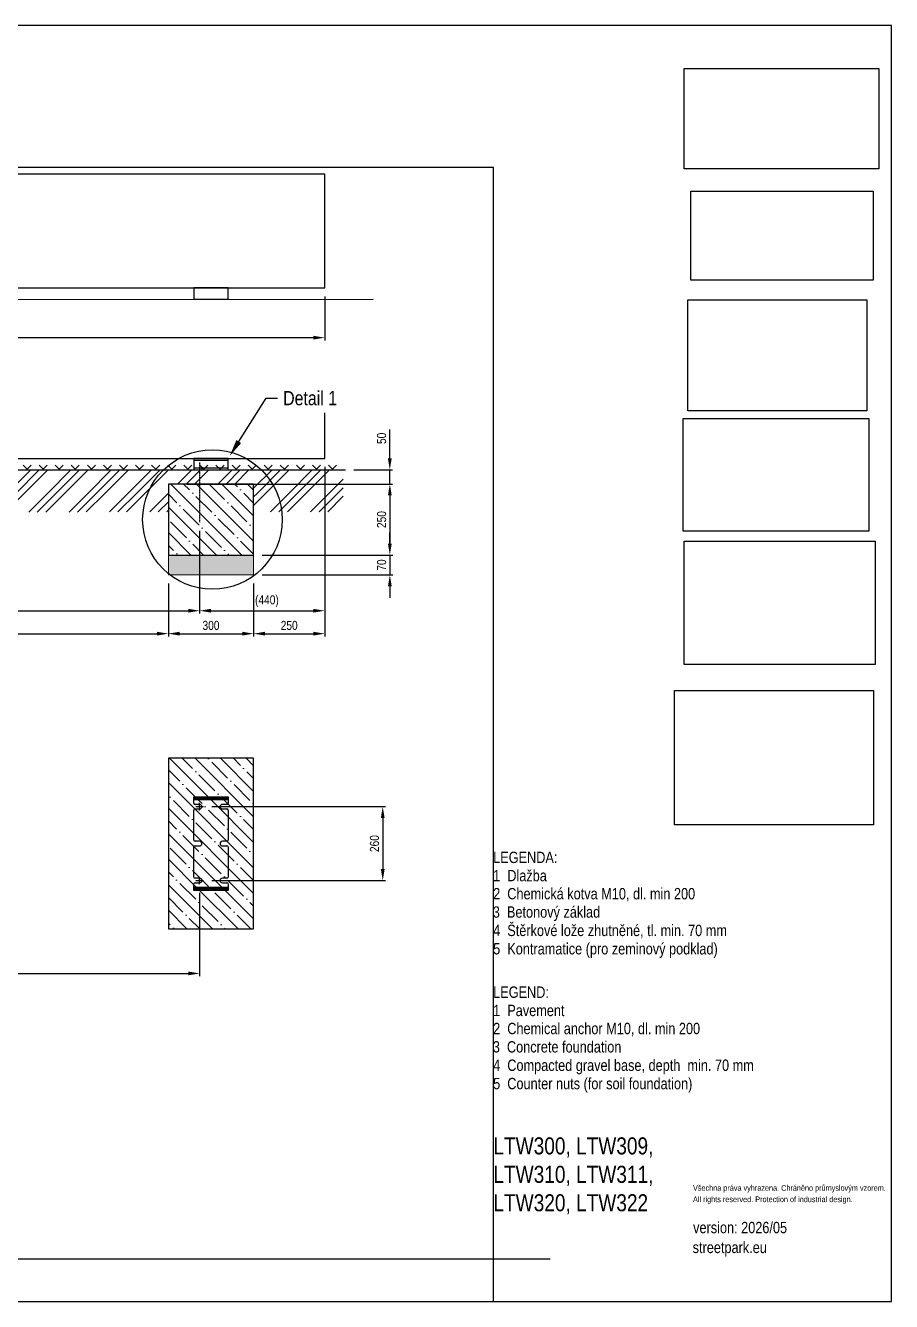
# Model space of a CAD drawing. Header units: millimetres. Extents: x 11758 to 17968, y 3782 to 8272.
# Drawn here: x 14922 to 17968, y 3782 to 8272 of the extents above; entities that cross this region are included whole.
import ezdxf
from ezdxf import colors
from ezdxf.entities.mleader import LeaderData, LeaderLine
from ezdxf.lldxf.tags import DXFTag
from ezdxf.math import Vec2, Vec3

# ---------------------------------------------------------------- set-up
doc = ezdxf.new("R2010")
doc.units = ezdxf.units.MM
doc.header["$LTSCALE"] = 0.1
doc.header["$XCLIPFRAME"] = 2
doc.linetypes.add('DashDot', pattern=[15, 9, -3, 0, -3])
doc.layers.add('Nekreslit', color=6, linetype='Continuous', plot=False)
doc.layers.add('SRAFY', color=251, linetype='Continuous', lineweight=13)
doc.styles.add('SEACAD_Arial', font='arial.ttf', dxfattribs={"width": 0.8})
tags = doc.linetypes.add('CENTER2', pattern=[28.575, 19.05, -3.175, 3.175, -3.175]).pattern_tags.tags
tags[10:11] = [DXFTag(74, 4), DXFTag(75, 0), DXFTag(340, '0'), DXFTag(46, 0.0), DXFTag(50, 0.0), DXFTag(44, 0.0), DXFTag(45, 0.0)]
tags[8:9] = [DXFTag(74, 4), DXFTag(75, 0), DXFTag(340, '0'), DXFTag(46, 0.0), DXFTag(50, 0.0), DXFTag(44, 0.0), DXFTag(45, 0.0)]
tags[6:7] = [DXFTag(74, 4), DXFTag(75, 0), DXFTag(340, '0'), DXFTag(46, 0.0), DXFTag(50, 0.0), DXFTag(44, 0.0), DXFTag(45, 0.0)]
tags[4:5] = [DXFTag(74, 4), DXFTag(75, 0), DXFTag(340, '0'), DXFTag(46, 0.0), DXFTag(50, 0.0), DXFTag(44, 0.0), DXFTag(45, 0.0)]
tags = doc.linetypes.add('HIDDEN2', pattern=[4.7625, 3.175, -1.5875]).pattern_tags.tags
tags[6:7] = [DXFTag(74, 4), DXFTag(75, 0), DXFTag(340, '0'), DXFTag(46, 0.0), DXFTag(50, 0.0), DXFTag(44, 0.0), DXFTag(45, 0.0)]
tags[4:5] = [DXFTag(74, 4), DXFTag(75, 0), DXFTag(340, '0'), DXFTag(46, 0.0), DXFTag(50, 0.0), DXFTag(44, 0.0), DXFTag(45, 0.0)]
doc.dimstyles.new('ISO-25', dxfattribs={"dimtxt": 1.6, "dimasz": 2, "dimexe": 0.5, "dimexo": 1.5, "dimtad": 1, "dimdec": 0, "dimtxsty": 'SEACAD_Arial', "dimcen": 2, "dimadec": 0, "dimazin": 0, "dimtfac": 1, "dimtdec": 0, "dimtmove": 0, "dimatfit": 3, "dimfxl": 1, "dimarcsym": 0})
picture_1 = doc.add_image_def('image1.jpg', size_in_pixel=(1600, 1200))
picture_2 = doc.add_image_def('image2.jpg', size_in_pixel=(1600, 1200))
picture_3 = doc.add_image_def('image3.jpg', size_in_pixel=(1600, 1200))
picture_4 = doc.add_image_def('image4.jpg', size_in_pixel=(1600, 1200))
picture_5 = doc.add_image_def('image5.jpg', size_in_pixel=(1600, 1200))
picture_6 = doc.add_image_def('image6.jpg', size_in_pixel=(1600, 1200))

# ---------------------------------------------------------------- blocks, each defined once
blk = doc.blocks.new('*D4')
at = {"color": 0, "lineweight": -2, "transparency": 16777216}
for p, q in [((13334.7, 6493.6), (13334.7, 6202.5)), ((15534.7, 6493.6), (15534.7, 6202.5)), ((13374.7, 6212.5), (15494.7, 6212.5))]:
    blk.add_line(p, q, dxfattribs=at)
at = {"color": 0, "transparency": 16777216}
for points in [[(13374.7, 6219.1), (13374.7, 6205.8), (13334.7, 6212.5)], [(15494.7, 6219.1), (15494.7, 6205.8), (15534.7, 6212.5)]]:
    blk.add_solid(points, dxfattribs=at)
at = {"layer": 'Defpoints', "color": 0, "transparency": 16777216}
for p in [(13334.7, 6523.6), (15534.7, 6523.6), (15534.7, 6212.5)]:
    blk.add_point(p, dxfattribs=at)
at = {"color": 0, "transparency": 16777216, "insert": (14434.7, 6241.3), "char_height": 32, "attachment_point": 5, "style": 'SEACAD_Arial'}
blk.add_mtext('2200', dxfattribs=at)
blk = doc.blocks.new('*D5')
at = {"color": 0, "lineweight": -2, "transparency": 16777216}
for p, q in [((15729.7, 6658.2), (16213.7, 6658.2)), ((16203.7, 6618.2), (16203.7, 6448.2)), ((15754.7, 6408.2), (16213.7, 6408.2))]:
    blk.add_line(p, q, dxfattribs=at)
at = {"color": 0, "transparency": 16777216}
for points in [[(16197.1, 6618.2), (16210.4, 6618.2), (16203.7, 6658.2)], [(16197.1, 6448.2), (16210.4, 6448.2), (16203.7, 6408.2)]]:
    blk.add_solid(points, dxfattribs=at)
at = {"layer": 'Defpoints', "color": 0, "transparency": 16777216}
for p in [(15699.7, 6658.2), (15724.7, 6408.2), (16203.7, 6408.2)]:
    blk.add_point(p, dxfattribs=at)
at = {"color": 0, "transparency": 16777216, "insert": (16174.9, 6533.2), "char_height": 32, "attachment_point": 5, "rotation": 90, "style": 'SEACAD_Arial'}
blk.add_mtext('250', dxfattribs=at)
blk = doc.blocks.new('*D6')
at = {"color": 0, "lineweight": -2, "transparency": 16777216}
for p, q in [((16203.8, 6448.2), (16203.8, 6488.2)), ((15754.7, 6408.2), (16213.8, 6408.2)), ((16203.8, 6408.2), (16203.8, 6338.2)), ((15754.7, 6338.2), (16213.8, 6338.2)), ((16203.8, 6298.2), (16203.8, 6258.2))]:
    blk.add_line(p, q, dxfattribs=at)
at = {"color": 0, "transparency": 16777216}
for points in [[(16197.1, 6448.2), (16210.4, 6448.2), (16203.8, 6408.2)], [(16197.1, 6298.2), (16210.4, 6298.2), (16203.8, 6338.2)]]:
    blk.add_solid(points, dxfattribs=at)
at = {"layer": 'Defpoints', "color": 0, "transparency": 16777216}
for p in [(15724.7, 6408.2), (15724.7, 6338.2), (16203.8, 6338.2)]:
    blk.add_point(p, dxfattribs=at)
at = {"color": 0, "transparency": 16777216, "insert": (16174.9, 6373.2), "char_height": 32, "attachment_point": 5, "rotation": 90, "style": 'SEACAD_Arial'}
blk.add_mtext('70', dxfattribs=at)
blk = doc.blocks.new('*D8')
at = {"color": 0, "lineweight": -2, "transparency": 16777216}
for p, q in [((15424.7, 6308.2), (15424.7, 6121.6)), ((15724.7, 6308.2), (15724.7, 6121.6)), ((15464.7, 6131.6), (15684.7, 6131.6))]:
    blk.add_line(p, q, dxfattribs=at)
at = {"color": 0, "transparency": 16777216}
for points in [[(15464.7, 6138.3), (15464.7, 6125), (15424.7, 6131.6)], [(15684.7, 6138.3), (15684.7, 6125), (15724.7, 6131.6)]]:
    blk.add_solid(points, dxfattribs=at)
at = {"layer": 'Defpoints', "color": 0, "transparency": 16777216}
for p in [(15424.7, 6338.2), (15724.7, 6338.2), (15724.7, 6131.6)]:
    blk.add_point(p, dxfattribs=at)
at = {"color": 0, "transparency": 16777216, "insert": (15574.7, 6160.5), "char_height": 32, "attachment_point": 5, "style": 'SEACAD_Arial'}
blk.add_mtext('300', dxfattribs=at)
blk = doc.blocks.new('*D9')
at = {"color": 0, "lineweight": -2, "transparency": 16777216}
for p, q in [((15424.7, 6308.2), (15424.7, 6121.6)), ((13524.7, 6257.9), (13524.7, 6121.6)), ((13564.7, 6131.6), (15384.7, 6131.6))]:
    blk.add_line(p, q, dxfattribs=at)
at = {"color": 0, "transparency": 16777216}
for points in [[(13564.7, 6138.3), (13564.7, 6125), (13524.7, 6131.6)], [(15384.7, 6138.3), (15384.7, 6125), (15424.7, 6131.6)]]:
    blk.add_solid(points, dxfattribs=at)
at = {"layer": 'Defpoints', "color": 0, "transparency": 16777216}
for p in [(15424.7, 6338.2), (13524.7, 6287.9), (15424.7, 6131.6)]:
    blk.add_point(p, dxfattribs=at)
at = {"color": 0, "transparency": 16777216, "insert": (14474.7, 6160.5), "char_height": 32, "attachment_point": 5, "style": 'SEACAD_Arial'}
blk.add_mtext('1900', dxfattribs=at)
blk = doc.blocks.new('*D10')
at = {"color": 0, "lineweight": -2, "transparency": 16777216}
for p, q in [((16203.7, 6748.2), (16203.7, 6849.8)), ((16077.7, 6708.2), (16213.7, 6708.2)), ((16203.7, 6658.2), (16203.7, 6708.2)), ((15489.7, 6658.2), (16213.7, 6658.2)), ((16203.7, 6618.2), (16203.7, 6578.2))]:
    blk.add_line(p, q, dxfattribs=at)
at = {"color": 0, "transparency": 16777216}
for points in [[(16197.1, 6748.2), (16210.4, 6748.2), (16203.7, 6708.2)], [(16197.1, 6618.2), (16210.4, 6618.2), (16203.7, 6658.2)]]:
    blk.add_solid(points, dxfattribs=at)
at = {"layer": 'Defpoints', "color": 0, "transparency": 16777216}
for p in [(16047.7, 6708.2), (16203.7, 6708.2), (15459.7, 6658.2)]:
    blk.add_point(p, dxfattribs=at)
at = {"color": 0, "transparency": 16777216, "insert": (16174.9, 6819), "char_height": 32, "attachment_point": 5, "rotation": 90, "style": 'SEACAD_Arial'}
blk.add_mtext('50', dxfattribs=at)
blk = doc.blocks.new('*D11')
at = {"color": 0, "lineweight": -2, "transparency": 16777216}
for p, q in [((12974.7, 7318.2), (12974.7, 7163.3)), ((15974.7, 7318.2), (15974.7, 7163.3)), ((13014.7, 7173.3), (15934.7, 7173.3))]:
    blk.add_line(p, q, dxfattribs=at)
at = {"color": 0, "transparency": 16777216}
for points in [[(13014.7, 7180), (13014.7, 7166.6), (12974.7, 7173.3)], [(15934.7, 7180), (15934.7, 7166.6), (15974.7, 7173.3)]]:
    blk.add_solid(points, dxfattribs=at)
at = {"layer": 'Defpoints', "color": 0, "transparency": 16777216}
for p in [(12974.7, 7348.2), (15974.7, 7348.2), (15974.7, 7173.3)]:
    blk.add_point(p, dxfattribs=at)
at = {"color": 0, "transparency": 16777216, "insert": (14474.7, 7202.2), "char_height": 32, "attachment_point": 5, "style": 'SEACAD_Arial'}
blk.add_mtext('3000', dxfattribs=at)
blk = doc.blocks.new('*D12')
at = {"color": 0, "lineweight": -2, "transparency": 16777216}
for p, q in [((13334.7, 5219.9), (13334.7, 4926)), ((15534.7, 5219.9), (15534.7, 4926)), ((13374.7, 4936), (15494.7, 4936))]:
    blk.add_line(p, q, dxfattribs=at)
at = {"color": 0, "transparency": 16777216}
for points in [[(13374.7, 4942.7), (13374.7, 4929.3), (13334.7, 4936)], [(15494.7, 4942.7), (15494.7, 4929.3), (15534.7, 4936)]]:
    blk.add_solid(points, dxfattribs=at)
at = {"layer": 'Defpoints', "color": 0, "transparency": 16777216}
for p in [(13334.7, 5249.9), (15534.7, 5249.9), (15534.7, 4936)]:
    blk.add_point(p, dxfattribs=at)
at = {"color": 0, "transparency": 16777216, "insert": (14434.7, 4964.8), "char_height": 32, "attachment_point": 5, "style": 'SEACAD_Arial'}
blk.add_mtext('2200', dxfattribs=at)
blk = doc.blocks.new('*D13')
at = {"color": 0, "lineweight": -2, "transparency": 16777216}
for p, q in [((15577.8, 5523), (16188.8, 5523)), ((16178.8, 5483), (16178.8, 5303)), ((15577.8, 5263), (16188.8, 5263))]:
    blk.add_line(p, q, dxfattribs=at)
at = {"color": 0, "transparency": 16777216}
for points in [[(16172.1, 5483), (16185.4, 5483), (16178.8, 5523)], [(16172.1, 5303), (16185.4, 5303), (16178.8, 5263)]]:
    blk.add_solid(points, dxfattribs=at)
at = {"layer": 'Defpoints', "color": 0, "transparency": 16777216}
for p in [(15547.8, 5523), (15547.8, 5263), (16178.8, 5263)]:
    blk.add_point(p, dxfattribs=at)
at = {"color": 0, "transparency": 16777216, "insert": (16149.9, 5393), "char_height": 32, "attachment_point": 5, "rotation": 90, "style": 'SEACAD_Arial'}
blk.add_mtext('260', dxfattribs=at)
blk = doc.blocks.new('*D17')
at = {"color": 0, "lineweight": -2, "transparency": 16777216}
for p, q in [((15974.7, 6718.2), (15974.7, 6121.6)), ((15724.7, 6308.2), (15724.7, 6121.6)), ((15764.7, 6131.6), (15934.7, 6131.6))]:
    blk.add_line(p, q, dxfattribs=at)
at = {"color": 0, "transparency": 16777216}
for points in [[(15764.7, 6138.3), (15764.7, 6125), (15724.7, 6131.6)], [(15934.7, 6138.3), (15934.7, 6125), (15974.7, 6131.6)]]:
    blk.add_solid(points, dxfattribs=at)
at = {"layer": 'Defpoints', "color": 0, "transparency": 16777216}
for p in [(15974.7, 6748.2), (15724.7, 6338.2), (15974.7, 6131.6)]:
    blk.add_point(p, dxfattribs=at)
at = {"color": 0, "transparency": 16777216, "insert": (15849.7, 6160.5), "char_height": 32, "attachment_point": 5, "style": 'SEACAD_Arial'}
blk.add_mtext('250', dxfattribs=at)
blk = doc.blocks.new('*D19')
at = {"color": 0, "lineweight": -2, "transparency": 16777216}
for p, q in [((15974.7, 6718.2), (15974.7, 6202.5)), ((15534.7, 6493.6), (15534.7, 6202.5)), ((15574.7, 6212.5), (15934.7, 6212.5))]:
    blk.add_line(p, q, dxfattribs=at)
at = {"color": 0, "transparency": 16777216}
for points in [[(15574.7, 6219.1), (15574.7, 6205.8), (15534.7, 6212.5)], [(15934.7, 6219.1), (15934.7, 6205.8), (15974.7, 6212.5)]]:
    blk.add_solid(points, dxfattribs=at)
at = {"layer": 'Defpoints', "color": 0, "transparency": 16777216}
for p in [(15974.7, 6748.2), (15534.7, 6523.6), (15974.7, 6212.5)]:
    blk.add_point(p, dxfattribs=at)
at = {"color": 0, "transparency": 16777216, "insert": (15771.5, 6245.9), "char_height": 32, "attachment_point": 5, "style": 'SEACAD_Arial'}
blk.add_mtext('(440)', dxfattribs=at)

msp = doc.modelspace()

# ---------------------------------------------------------------- hatches: boundary and pattern name
at = {"layer": 'SRAFY'}
h = msp.add_hatch(dxfattribs=at)
h.set_pattern_fill('GOST_GROUND', color=256, scale=10)
h.set_pattern_definition([(45, (7505.26, 1393.59), (141.4214, -9e-15), [200]), (45, (7535.26, 1393.59), (141.4214, -9e-15), [200]), (45, (7565.26, 1393.59), (141.4214, -9e-15), [200])])
h.paths.add_polyline_path([(15424.7, 6560.6), (14519, 6558.3), (14519.4, 6705.8), (16039.7, 6708.2), (16039.7, 6560.8), (15724.7, 6560.8), (15724.7, 6658.2), (15424.7, 6658.2)])
h = msp.add_hatch(dxfattribs=at)
h.set_pattern_fill('TERACO', color=256, scale=20)
h.set_pattern_definition([(45, (7969.64, 1393.59), (-28.28427, 28.28427), [20, -20]), (135, (8026.21, 1393.59), (-28.28427, -28.28427), [20, -20])])
h.paths.add_polyline_path([(14519.3, 6708.2), (14519.3, 6731.3), (16040.1, 6731.3), (16040.1, 6708.3)])
h = msp.add_hatch(dxfattribs=at)
h.set_pattern_fill('ANSI35', color=256, scale=10, angle=90)
h.set_pattern_definition([(135, (7383.26, 1148.08), (-44.9013, -44.9013), []), (135, (7383.26, 1192.98), (-44.9013, -44.9013), [79.375, -15.875, 0, -15.875])])
h.paths.add_polyline_path([(15724.7, 6658.2), (15424.7, 6658.2), (15424.7, 6408.2), (15724.7, 6408.2)])
h = msp.add_hatch(dxfattribs=at)
h.set_pattern_fill('AR-SAND', color=256, scale=0.5)
h.set_pattern_definition([(37.5, (8893.854, -303.583), (-0.800016, 24.47066), [0, -19.304, 0, -21.59, 0, -20.6375]), (7.5, (8893.854, -303.583), (22.47616, 35.84126), [0, -10.414, 0, -17.399, 0, -6.6675]), (327.5, (8878.233, -303.583), (39.54962, 0.07186), [0, -6.35, 0, -22.86, 0, -29.845]), (317.5, (8878.233, -303.583), (38.17782, 11.14647), [0, -3.175, 0, -14.986, 0, -17.145])])
h.paths.add_polyline_path([(13524.7, 6357.9), (13224.7, 6357.9), (13224.7, 6287.9), (13524.7, 6287.9)])
h.paths.add_polyline_path([(15424.7, 6408.2), (15724.7, 6408.2), (15724.7, 6338.2), (15424.7, 6338.2)])
h = msp.add_hatch(dxfattribs=at)
h.set_pattern_fill('ANSI35', color=256, scale=10, angle=90)
h.set_pattern_definition([(135, (8493.854, -303.583), (-44.9013, -44.9013), []), (135, (8493.854, -258.68), (-44.9013, -44.9013), [79.375, -15.875, 0, -15.875])])
h.paths.add_polyline_path([(13224.7, 5093), (13524.7, 5093), (13524.7, 5693), (13224.7, 5693)])
h.paths.add_polyline_path([(13314.7, 5553), (13434.7, 5553), (13434.7, 5547), (13314.7, 5547)], flags=16)
h.paths.add_polyline_path([(13314.7, 5239), (13434.7, 5239), (13434.7, 5233), (13314.7, 5233)], flags=16)
h.paths.add_polyline_path([(15424.7, 5693), (15424.7, 5093), (15724.7, 5093), (15724.7, 5693)])
h.paths.add_polyline_path([(15514.7, 5553), (15634.7, 5553), (15634.7, 5547), (15514.7, 5547)], flags=16)
h.paths.add_polyline_path([(15514.7, 5239), (15634.7, 5239), (15634.7, 5233), (15514.7, 5233)], flags=16)
h = msp.add_hatch(dxfattribs=at)
h.set_pattern_fill('ANSI31', color=256)
h.set_pattern_definition([(45, (10882.9936, -3878.5178), (-2.245064, 2.245064), [])])
h.paths.add_polyline_path([(15634.7, 5239), (15514.7, 5239), (15514.7, 5233), (15634.7, 5233)])
h.paths.add_polyline_path([(15634.7, 5553), (15514.7, 5553), (15514.7, 5547), (15634.7, 5547)])

# ---------------------------------------------------------------- linework, layer by layer
at = {"color": 7, "linetype": 'Continuous'}
msp.add_line((12799.9, 7307.4), (16144.9, 7308.2), dxfattribs=at)
for p, q in [((15974.7, 6748.2), (15974.7, 6908.2)), ((12974.7, 6748.2), (15974.7, 6748.2)), ((14519.2, 6708.2), (16047.7, 6708.2)), ((15514.7, 5534.5), (15514.7, 5558)), ((15514.7, 5558), (15634.7, 5558)), ((15634.7, 5558), (15634.7, 5534.5)), ((15634.7, 5511), (15634.7, 5405)), ((15634.7, 5381), (15634.7, 5274.9)), ((15634.7, 5228), (15514.7, 5228)), ((15634.7, 5251.4), (15634.7, 5228))]:
    msp.add_line(p, q)
at = {"linetype": 'HIDDEN2', "ltscale": 0.5}
for p, q in [((15514.7, 6742.2), (15634.7, 6742.2)), ((15634.7, 6714.2), (15514.7, 6714.2))]:
    msp.add_line(p, q, dxfattribs=at)
at = {"linetype": 'DashDot', "lineweight": 30}
msp.add_line((15534.7, 6734.3), (15534.7, 6523.6), dxfattribs=at)
at = {"linetype": 'HIDDEN2', "ltscale": 0.1}
for p, q in [((15542.7, 6714.2), (15542.7, 6708.2)), ((15606.7, 6714.2), (15606.7, 6708.2))]:
    msp.add_line(p, q, dxfattribs=at)
at = {"ltscale": 0.5}
for p, q in [((15534.7, 5531), (15518.7, 5531)), ((15630.7, 5531), (15614.7, 5531)), ((15518.7, 5515), (15534.7, 5515)), ((15614.7, 5515), (15630.7, 5515)), ((15534.7, 5401), (15518.7, 5401)), ((15630.7, 5401), (15614.7, 5401)), ((15518.7, 5385), (15534.7, 5385)), ((15614.7, 5385), (15630.7, 5385)), ((15534.7, 5271), (15518.7, 5271)), ((15518.7, 5255), (15534.7, 5255)), ((15630.7, 5271), (15614.7, 5271)), ((15614.7, 5255), (15630.7, 5255))]:
    msp.add_line(p, q, dxfattribs=at)
at = {"linetype": 'CENTER2', "ltscale": 0.1}
for p, q in [((15521.7, 5523), (15547.8, 5523)), ((15534.7, 5509.9), (15534.7, 5536)), ((15521.7, 5263), (15547.8, 5263)), ((15534.7, 5249.9), (15534.7, 5276))]:
    msp.add_line(p, q, dxfattribs=at)
for points in [[(12974.7, 7348.2), (15974.7, 7348.2), (15974.7, 7748.2), (12974.7, 7748.2)], [(15424.7, 6408.2), (15724.7, 6408.2), (15724.7, 6658.2), (15424.7, 6658.2)], [(15424.7, 5093), (15724.7, 5093), (15724.7, 5693), (15424.7, 5693)]]:
    msp.add_lwpolyline(points, close=True)
at = {"color": 0, "ltscale": 0.5}
for points in [[(15634.7, 7348.2), (15514.7, 7348.2), (15514.7, 7308.2), (15634.7, 7308.2)], [(15634.7, 6748.2), (15514.7, 6748.2), (15514.7, 6708.2), (15634.7, 6708.2)]]:
    msp.add_lwpolyline(points, close=True, dxfattribs=at)
at = {"ltscale": 0.5}
for points in [[(15634.7, 5553), (15634.7, 5547), (15514.7, 5547), (15514.7, 5553)], [(15634.7, 5233), (15634.7, 5239), (15514.7, 5239), (15514.7, 5233)]]:
    msp.add_lwpolyline(points, close=True, dxfattribs=at)
for points in [[(15514.7, 5405), (15514.7, 5511)], [(15514.7, 5275), (15514.7, 5381)], [(15514.7, 5228), (15514.7, 5251)]]:
    msp.add_lwpolyline(points)
msp.add_circle((15579.7, 6533.2), 245.4)
for centre, radius, start, end in [((15518.7, 5535), 4, 180, 270), ((15534.7, 5523), 8, 270, 90), ((15614.7, 5523), 8, 90, 270), ((15630.7, 5535), 4, 270, 0), ((15518.7, 5511), 4, 90, 180), ((15630.7, 5511), 4, 0, 90), ((15518.7, 5405), 4, 180, 270), ((15534.7, 5393), 8, 270, 90), ((15614.7, 5393), 8, 90, 270), ((15630.7, 5405), 4, 270, 0), ((15518.7, 5381), 4, 90, 180), ((15630.7, 5381), 4, 0, 90), ((15518.7, 5275), 4, 180, 270), ((15518.7, 5251), 4, 90, 180), ((15534.7, 5263), 8, 270, 90), ((15614.7, 5263), 8, 90, 270), ((15630.7, 5275), 4, 270, 0), ((15630.7, 5251), 4, 0, 90)]:
    msp.add_arc(centre, radius, start, end, dxfattribs=at)
at = {"layer": 'Nekreslit'}
msp.add_line((11957.9, 3932), (16767.7, 3931.6), dxfattribs=at)
for points in [[(11758.3, 3781.7), (17968.3, 3781.7), (17968.3, 8271.7), (11758.3, 8271.7)], [(11957.9, 3781.7), (16568.2, 3781.7), (16568.2, 7771.7), (11957.9, 7771.7)]]:
    msp.add_lwpolyline(points, close=True, dxfattribs=at)
at = {"layer": 'SRAFY'}
for p, q in [((15424.7, 6408.2), (15424.7, 6338.2)), ((15724.7, 6408.2), (15724.7, 6338.2)), ((15424.7, 6338.2), (15724.7, 6338.2))]:
    msp.add_line(p, q, dxfattribs=at)

# ---------------------------------------------------------------- texts
at = {"style": 'SEACAD_Arial', "width": 0.8}
for s, height, p in [('LEGENDA:', 40, (16567.2, 5324.5)), ('1  Dlažba', 40, (16567.2, 5260.3)), ('2  Chemická kotva M10, dl. min 200', 40, (16567.2, 5196.7)), ('3  Betonový základ', 40, (16566, 5132.2)), ('4  Štěrkové lože zhutněné, tl. min. 70 mm', 40, (16567.2, 5067.5)), ('5  Kontramatice (pro zeminový podklad)', 40, (16567.2, 5002.9)), ('LEGEND:', 40, (16567.2, 4850.1)), ('1  Pavement', 40, (16567.2, 4785.8)), ('2  Chemical anchor M10, dl. min 200', 40, (16567.2, 4722.3)), ('3  Concrete foundation', 40, (16566, 4657.8)), ('4  Compacted gravel base, depth  min. 70 mm', 40, (16567.2, 4593)), ('5  Counter nuts (for soil foundation)', 40, (16567.2, 4528.5)), ('Všechna práva vyhrazena. Chráněno průmyslovým vzorem.', 20, (17270.1, 4171.2)), ('All rights reserved. Protection of industrial design.', 20, (17270.1, 4131.2)), ('version: 2026/05', 40, (17270.6, 4021.9)), ('streetpark.eu', 40, (17269, 3952))]:
    msp.add_text(s, height=height, dxfattribs=at).set_placement(p)
at = {"insert": (16568.2, 4359.2), "char_height": 60, "attachment_point": 1, "style": 'SEACAD_Arial'}
msp.add_mtext_dynamic_manual_height_columns('LTW300, LTW309, LTW310, LTW311, LTW320, LTW322', width=690.809, gutter_width=200, heights=[0], dxfattribs=at)

# ---------------------------------------------------------------- dimensions: what is measured, and where the dimension line sits
dim = msp.add_linear_dim(base=(15974.7, 7173.3), p1=(12974.7, 7348.2), p2=(15974.7, 7348.2), dimstyle='ISO-25')
dim.commit()
dim.dimension.update_dxf_attribs({"geometry": '*D11', "text_midpoint": (14474.7, 7173.3), "dimtype": 160})
for base, p1, p2, picture, middle in [((16203.7, 6708.2), (15459.7, 6658.2), (16047.7, 6708.2), '*D10', (16174.9, 6819)), ((16178.8, 5263), (15547.8, 5523), (15547.8, 5263), '*D13', (16149.9, 5393))]:
    dim = msp.add_linear_dim(base=base, p1=p1, p2=p2, angle=90, dimstyle='ISO-25')
    dim.commit()
    dim.dimension.update_dxf_attribs({"geometry": picture, "text_midpoint": middle})
dim = msp.add_linear_dim(base=(15974.7, 6212.5), p1=(15534.7, 6523.6), p2=(15974.7, 6748.2), angle=0, text='(<>)', dimstyle='ISO-25', override={"dimscale": 0, "dimrnd": 10})
dim.commit()
dim.dimension.update_dxf_attribs({"geometry": '*D19', "text_midpoint": (15771.5, 6212.5), "dimtype": 160})
for base, p1, p2, angle, override, picture, middle in [((15974.7, 6131.6), (15724.7, 6338.2), (15974.7, 6748.2), 0, {"dimscale": 0}, '*D17', (15849.7, 6160.5)), ((16203.7, 6408.2), (15699.7, 6658.2), (15724.7, 6408.2), 90, {"dimscale": 0}, '*D5', (16174.9, 6533.2)), ((16203.8, 6338.2), (15724.7, 6408.2), (15724.7, 6338.2), 90, {"dimscale": 0, "dimtmove": 1}, '*D6', (16174.9, 6373.2))]:
    dim = msp.add_linear_dim(base=base, p1=p1, p2=p2, angle=angle, dimstyle='ISO-25', override=override)
    dim.commit()
    dim.dimension.update_dxf_attribs({"geometry": picture, "text_midpoint": middle})
dim = msp.add_linear_dim(base=(15534.7, 6212.5), p1=(13334.7, 6523.6), p2=(15534.7, 6523.6), dimstyle='ISO-25', override={"dimscale": 0, "dimrnd": 10})
dim.commit()
dim.dimension.update_dxf_attribs({"geometry": '*D4', "text_midpoint": (14434.7, 6212.5), "dimtype": 160})
for base, p1, p2, override, picture, middle in [((15424.7, 6131.6), (13524.7, 6287.9), (15424.7, 6338.2), {"dimscale": 0, "dimrnd": 10}, '*D9', (14474.7, 6160.5)), ((15724.7, 6131.6), (15424.7, 6338.2), (15724.7, 6338.2), {"dimscale": 0}, '*D8', (15574.7, 6160.5)), ((15534.7, 4936), (13334.7, 5249.9), (15534.7, 5249.9), {"dimrnd": 10}, '*D12', (14434.7, 4964.8))]:
    dim = msp.add_linear_dim(base=base, p1=p1, p2=p2, dimstyle='ISO-25', override=override)
    dim.commit()
    dim.dimension.update_dxf_attribs({"geometry": picture, "text_midpoint": middle})

# ---------------------------------------------------------------- pictures from other files: only their frames are drawn
image = msp.add_image(picture_6, insert=(16708.7, 7263.8), size_in_units=(1720.8, 1290.6))
image.set_boundary_path([(492.32, 403.37), (1128.8, 731.59)])
image = msp.add_image(picture_1, insert=(16705.8, 6859.1), size_in_units=(1728.7, 1296.5))
image.set_boundary_path([(514.47, 431.2), (1107.86, 721.8)])
image = msp.add_image(picture_2, insert=(16726.5, 6390.1), size_in_units=(1726.4, 1294.8))
image.set_boundary_path([(486.27, 350.3), (1070.16, 712.43)])
image = msp.add_image(picture_3, insert=(16710.9, 5970.4), size_in_units=(1726.7, 1295))
image.set_boundary_path([(486.06, 348.51), (1091.06, 716.23)])
image = msp.add_image(picture_4, insert=(16697.7, 5513), size_in_units=(1728.2, 1296.2))
image.set_boundary_path([(500.8, 325.36), (1122.96, 726.87)])
image = msp.add_image(picture_5, insert=(16674, 4964), size_in_units=(1728.4, 1296.3))
image.set_boundary_path([(491.21, 304.19), (1138.98, 741.13)])

# ---------------------------------------------------------------- leaders
ml = msp.add_multileader_mtext('Standard')
ml.set_content('Detail 1', color=256, style='SEACAD_Arial')
ml.set_leader_properties(lineweight=-3)
ml.build(insert=Vec2(0, 0))
ml.multileader.update_dxf_attribs({"text_right_attachment_type": 6, "dogleg_length": 2, "arrow_head_size": 60, "scale": 20})
ctx = ml.context
ctx.base_point, ctx.scale, ctx.char_height, ctx.arrow_head_size, ctx.landing_gap_size, ctx.plane_origin = Vec3(15808.6, 6960.1), 20, 50, 60, 20, Vec3(17215.8, 6734.9)
ctx.right_attachment = 6
notes = []
notes.append((ctx, [(0, (1, 1, 0), (15768.6, 6960.1), (1, 0), 40, [(0, [(15640.4, 6756.9)], 0, [])])]))
ctx.mtext.insert, ctx.mtext.flow_direction = Vec3(15828.6, 6985.5), 5
for ctx, leaders in notes:
    for number, flags, end, landing, length, lines in leaders:
        leader = LeaderData()
        leader.index, (leader.has_last_leader_line, leader.has_dogleg_vector, leader.attachment_direction) = number, flags
        leader.last_leader_point, leader.dogleg_vector, leader.dogleg_length = Vec3(end), Vec3(landing), length
        for number, points, colour, breaks in lines:
            line = LeaderLine()
            line.index, line.vertices, line.color, line.breaks = number, Vec3.list(points), colors.encode_raw_color(colour), breaks
            leader.lines.append(line)
        ctx.leaders.append(leader)

doc.saveas('drawing.dxf')
